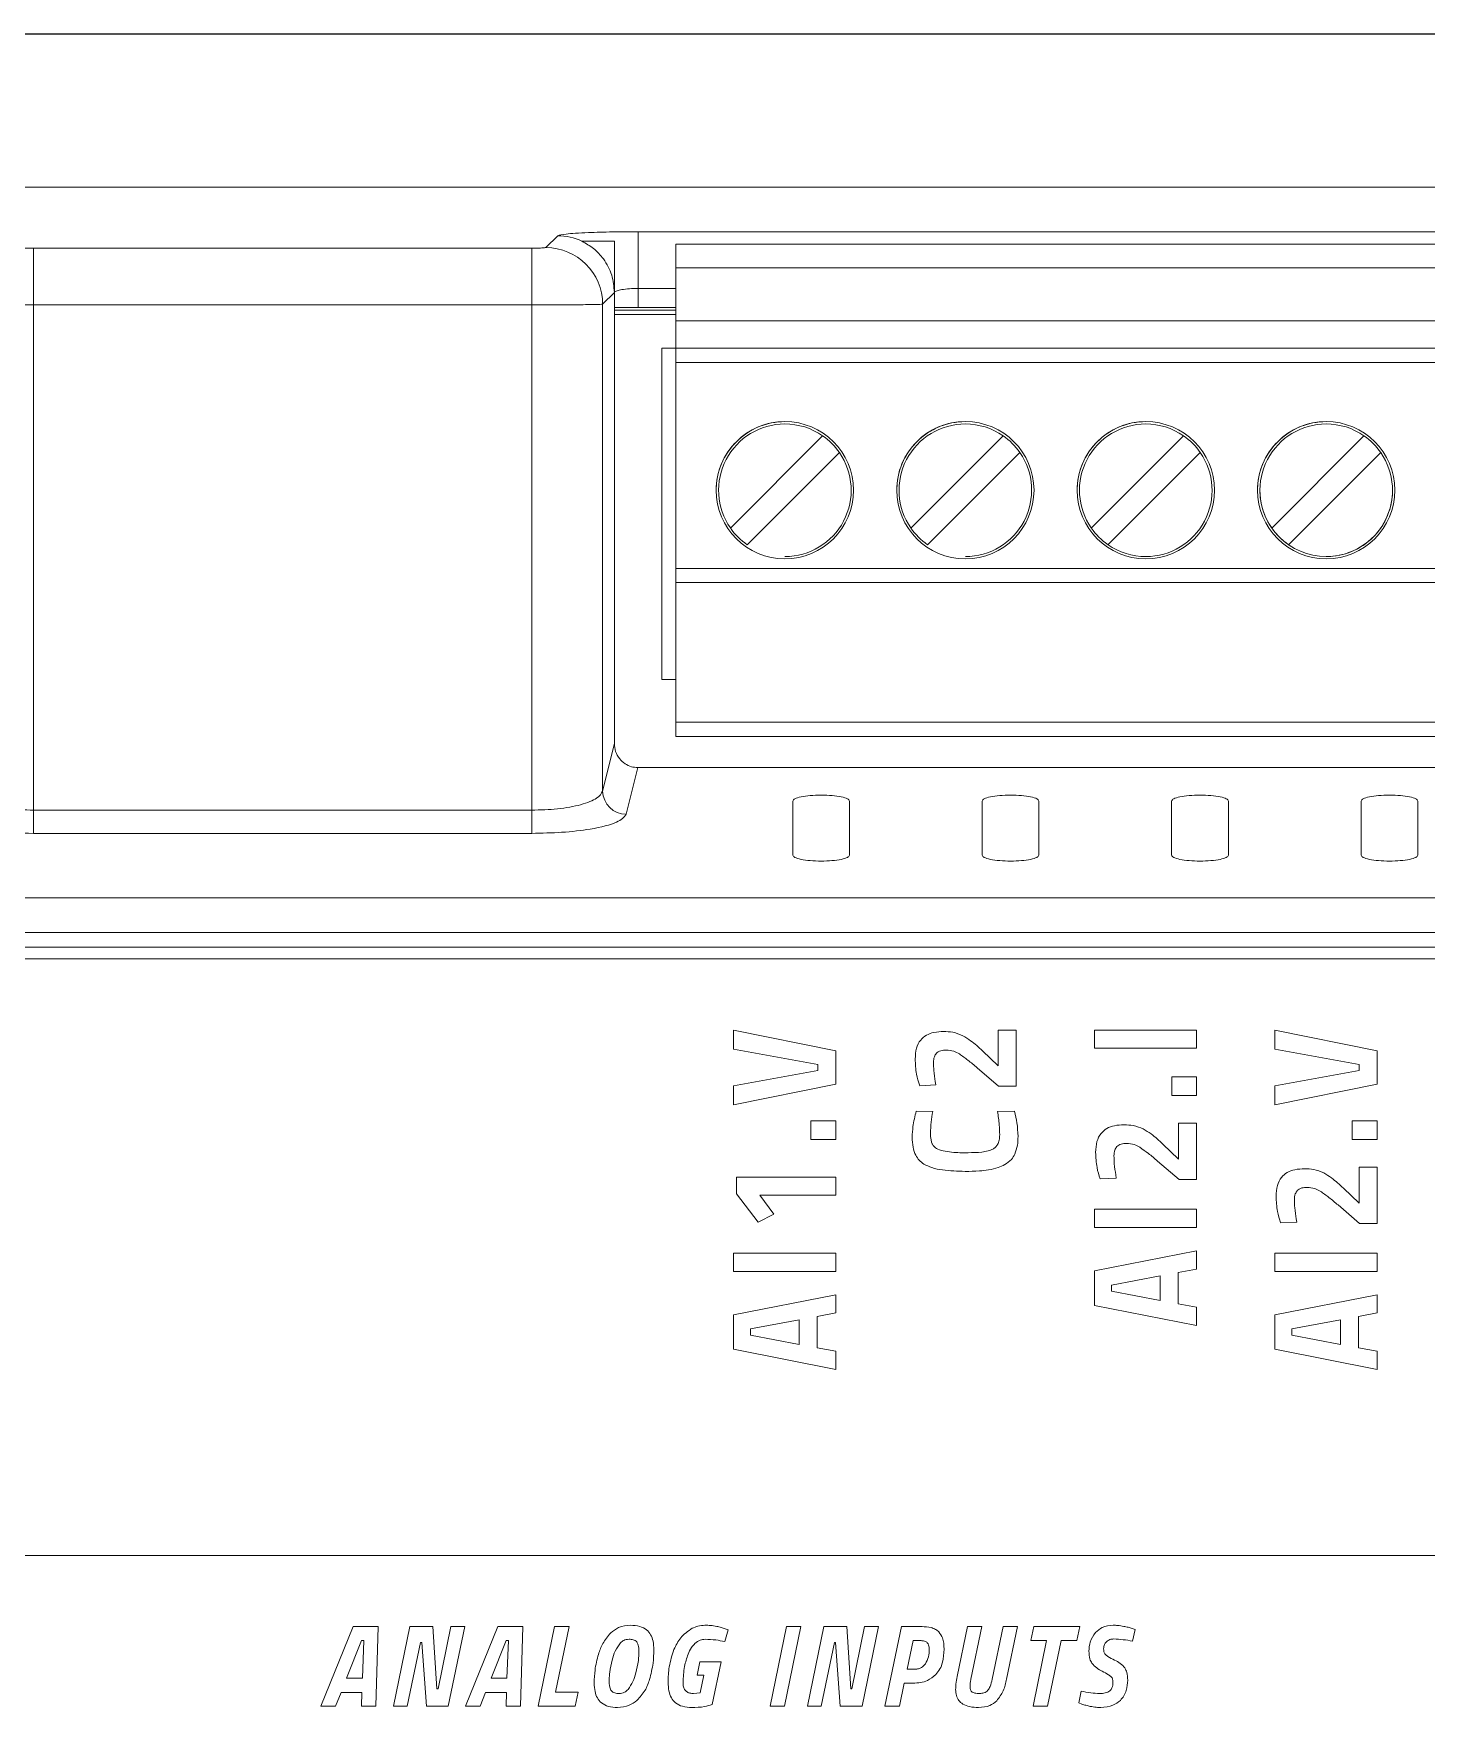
# Model space of a CAD drawing. Header units: millimetres. Extents: x 32696 to 36207, y 16706 to 17911.
# Drawn here: x 34892.5 to 34962, y 17543.6 to 17627.1 of the extents above; entities that cross this region are included whole.
import ezdxf

# ---------------------------------------------------------------- set-up
doc = ezdxf.new("R2010")
doc.units = ezdxf.units.MM
doc.header["$LTSCALE"] = 0.1
doc.layers.get('0').update_dxf_attribs({"lineweight": 20})
doc.layers.add('GND', color=7, linetype='Continuous', lineweight=25)

# ---------------------------------------------------------------- blocks, each defined once
blk = doc.blocks.new('CLP-XP352')
at = {"lineweight": 9}
for p, q in [((35228.046, 17425.014), (35017.141, 17425.014)), ((35094.734, 17424.074), (35150.463, 17424.074)), ((35094.734, 17424.074), (35094.734, 17422.876)), ((35081.969, 17423.726), (35081.969, 17422.528)), ((35081.969, 17423.726), (35092.488, 17423.726)), ((35092.488, 17422.528), (35092.488, 17423.726)), ((35092.788, 17423.741), (35093.037, 17423.99)), ((35094.234, 17423.874), (35093.548, 17423.874)), ((35094.234, 17423.874), (35094.234, 17422.79)), ((35095.534, 17423.814), (35149.664, 17423.814)), ((35095.534, 17423.814), (35095.534, 17423.314)), ((35096.324, 17423.814), (35099.344, 17423.814)), ((35100.134, 17423.814), (35103.154, 17423.814)), ((35103.944, 17423.814), (35106.964, 17423.814)), ((35107.754, 17423.814), (35110.774, 17423.814)), ((35149.664, 17423.314), (35095.534, 17423.314)), ((35095.534, 17423.314), (35095.534, 17422.194)), ((35094.234, 17422.79), (35093.986, 17422.543)), ((35094.235, 17422.792), (35094.234, 17422.79)), ((35094.235, 17422.471), (35094.235, 17422.792)), ((35094.734, 17422.876), (35094.734, 17422.471)), ((35095.534, 17422.876), (35094.734, 17422.876)), ((35081.969, 17411.856), (35081.969, 17422.528)), ((35081.969, 17422.528), (35092.488, 17422.528)), ((35092.488, 17422.528), (35092.488, 17411.856)), ((35093.986, 17422.543), (35093.986, 17412.259)), ((35094.234, 17413.262), (35094.234, 17422.471)), ((35094.235, 17422.471), (35094.234, 17422.471)), ((35095.534, 17422.414), (35094.234, 17422.414)), ((35094.234, 17422.324), (35095.534, 17422.324)), ((35094.734, 17422.471), (35094.235, 17422.471)), ((35095.534, 17422.471), (35094.734, 17422.471)), ((35149.664, 17422.194), (35095.534, 17422.194)), ((35095.534, 17422.194), (35095.534, 17421.614)), ((35095.234, 17421.614), (35095.534, 17421.614)), ((35095.234, 17414.614), (35095.234, 17421.614)), ((35149.664, 17421.614), (35095.534, 17421.614)), ((35095.534, 17421.614), (35095.534, 17421.314)), ((35149.664, 17421.314), (35095.534, 17421.314)), ((35095.534, 17421.314), (35095.534, 17416.964)), ((35097.834, 17420.064), (35097.834, 17420.064)), ((35101.644, 17420.064), (35101.644, 17420.064)), ((35105.454, 17420.064), (35105.454, 17420.064)), ((35109.264, 17420.064), (35109.264, 17420.064)), ((35098.631, 17419.764), (35096.683, 17417.816)), ((35096.683, 17417.816), (35098.631, 17419.764)), ((35098.631, 17419.764), (35098.631, 17419.764)), ((35100.493, 17417.816), (35102.441, 17419.764)), ((35102.441, 17419.764), (35100.493, 17417.816)), ((35102.441, 17419.764), (35102.441, 17419.764)), ((35104.303, 17417.816), (35106.251, 17419.764)), ((35106.251, 17419.764), (35104.303, 17417.816)), ((35106.251, 17419.764), (35106.251, 17419.764)), ((35108.113, 17417.816), (35110.061, 17419.764)), ((35110.061, 17419.764), (35108.113, 17417.816)), ((35110.061, 17419.764), (35110.061, 17419.764)), ((35098.985, 17419.411), (35097.036, 17417.463)), ((35102.795, 17419.411), (35100.846, 17417.463)), ((35106.605, 17419.411), (35104.656, 17417.463)), ((35110.415, 17419.411), (35108.466, 17417.463)), ((35096.434, 17418.614), (35096.434, 17418.614)), ((35099.234, 17418.614), (35099.234, 17418.614)), ((35100.244, 17418.614), (35100.244, 17418.614)), ((35103.044, 17418.614), (35103.044, 17418.614)), ((35104.054, 17418.614), (35104.054, 17418.614)), ((35106.854, 17418.614), (35106.854, 17418.614)), ((35107.864, 17418.614), (35107.864, 17418.614)), ((35110.664, 17418.614), (35110.664, 17418.614)), ((35096.683, 17417.816), (35096.683, 17417.816)), ((35100.493, 17417.816), (35100.493, 17417.816)), ((35104.303, 17417.816), (35104.303, 17417.816)), ((35108.113, 17417.816), (35108.113, 17417.816)), ((35097.036, 17417.463), (35097.036, 17417.463)), ((35100.846, 17417.463), (35100.846, 17417.463)), ((35104.656, 17417.463), (35104.656, 17417.463)), ((35108.466, 17417.463), (35108.466, 17417.463)), ((35095.534, 17416.964), (35149.664, 17416.964)), ((35095.534, 17416.964), (35095.534, 17416.664)), ((35097.834, 17417.214), (35097.834, 17417.214)), ((35101.644, 17417.214), (35101.644, 17417.214)), ((35105.454, 17417.214), (35105.454, 17417.214)), ((35109.264, 17417.214), (35109.264, 17417.214)), ((35149.664, 17416.664), (35095.534, 17416.664)), ((35095.534, 17416.664), (35095.534, 17413.714)), ((35095.234, 17414.614), (35095.534, 17414.614)), ((35095.234, 17414.614), (35095.534, 17414.614)), ((35095.234, 17414.614), (35095.234, 17414.614)), ((35095.534, 17413.714), (35149.664, 17413.714)), ((35095.534, 17413.714), (35095.534, 17413.414)), ((35093.986, 17412.259), (35094.234, 17413.262)), ((35149.664, 17413.414), (35095.534, 17413.414)), ((35149.664, 17413.414), (35095.534, 17413.414)), ((35094.729, 17412.757), (35094.486, 17411.77)), ((35150.468, 17412.757), (35094.729, 17412.757)), ((35097.999, 17410.906), (35097.999, 17412.05)), ((35099.199, 17412.05), (35099.199, 17410.906)), ((35101.999, 17410.906), (35101.999, 17412.05)), ((35103.199, 17412.05), (35103.199, 17410.906)), ((35105.999, 17410.906), (35105.999, 17412.05)), ((35107.199, 17412.05), (35107.199, 17410.906)), ((35109.999, 17410.906), (35109.999, 17412.05)), ((35111.199, 17412.05), (35111.199, 17410.906)), ((35081.969, 17411.856), (35081.969, 17411.367)), ((35081.969, 17411.856), (35092.488, 17411.856)), ((35092.488, 17411.856), (35092.488, 17411.367)), ((35092.488, 17411.367), (35081.969, 17411.367)), ((35018.266, 17410.005), (35226.922, 17410.005)), ((35018.266, 17409.271), (35226.922, 17409.271)), ((35018.544, 17408.964), (35226.644, 17408.964)), ((35133.714, 17408.714), (35059.554, 17408.714)), ((35098.908, 17406.776), (35096.749, 17407.214)), ((35096.749, 17407.214), (35096.749, 17406.812)), ((35102.337, 17407.214), (35102.337, 17406.454)), ((35102.718, 17407.214), (35102.337, 17407.214)), ((35102.718, 17406.027), (35102.718, 17407.214)), ((35106.528, 17407.214), (35104.369, 17407.214)), ((35104.369, 17407.214), (35104.369, 17406.831)), ((35106.528, 17406.831), (35106.528, 17407.214)), ((35110.338, 17406.776), (35108.179, 17407.214)), ((35108.179, 17407.214), (35108.179, 17406.812)), ((35096.749, 17406.812), (35098.527, 17406.485)), ((35098.908, 17406.069), (35098.908, 17406.776)), ((35102.337, 17406.454), (35102.007, 17406.773)), ((35104.369, 17406.831), (35106.528, 17406.831)), ((35108.179, 17406.812), (35109.957, 17406.485)), ((35110.338, 17406.069), (35110.338, 17406.776)), ((35098.527, 17406.36), (35096.749, 17406.033)), ((35098.527, 17406.485), (35098.527, 17406.36)), ((35101.893, 17406.418), (35102.347, 17406.027)), ((35109.957, 17406.36), (35108.179, 17406.033)), ((35109.957, 17406.485), (35109.957, 17406.36)), ((35096.749, 17405.631), (35098.908, 17406.069)), ((35096.749, 17406.033), (35096.749, 17405.631)), ((35100.68, 17406.038), (35101.02, 17406.058)), ((35101.02, 17406.058), (35101.01, 17406.124)), ((35102.347, 17406.027), (35102.718, 17406.027)), ((35106.528, 17406.227), (35106.001, 17406.227)), ((35106.001, 17406.227), (35106.001, 17405.828)), ((35106.528, 17405.828), (35106.528, 17406.227)), ((35108.179, 17405.631), (35110.338, 17406.069)), ((35108.179, 17406.033), (35108.179, 17405.631)), ((35106.001, 17405.828), (35106.528, 17405.828)), ((35098.908, 17405.298), (35098.381, 17405.298)), ((35098.381, 17405.298), (35098.381, 17404.899)), ((35098.908, 17404.899), (35098.908, 17405.298)), ((35100.956, 17405.49), (35100.607, 17405.501)), ((35102.684, 17405.498), (35102.325, 17405.49)), ((35110.338, 17405.298), (35109.811, 17405.298)), ((35109.811, 17405.298), (35109.811, 17404.899)), ((35110.338, 17404.899), (35110.338, 17405.298)), ((35106.147, 17405.243), (35106.147, 17404.483)), ((35106.528, 17405.243), (35106.147, 17405.243)), ((35106.528, 17404.057), (35106.528, 17405.243)), ((35098.381, 17404.899), (35098.908, 17404.899)), ((35106.147, 17404.483), (35105.817, 17404.802)), ((35109.811, 17404.899), (35110.338, 17404.899)), ((35105.703, 17404.447), (35106.157, 17404.057)), ((35109.957, 17404.314), (35109.957, 17403.555)), ((35110.338, 17404.314), (35109.957, 17404.314)), ((35110.338, 17403.128), (35110.338, 17404.314)), ((35098.908, 17404.107), (35096.813, 17404.107)), ((35096.813, 17404.107), (35096.813, 17403.757)), ((35098.908, 17403.724), (35098.908, 17404.107)), ((35104.49, 17404.068), (35104.83, 17404.087)), ((35104.83, 17404.087), (35104.82, 17404.154)), ((35106.157, 17404.057), (35106.528, 17404.057)), ((35109.957, 17403.555), (35109.627, 17403.874)), ((35096.813, 17403.757), (35097.273, 17403.153)), ((35097.6, 17403.328), (35097.308, 17403.724)), ((35097.308, 17403.724), (35098.908, 17403.724)), ((35109.513, 17403.519), (35109.967, 17403.128)), ((35097.273, 17403.153), (35097.6, 17403.328)), ((35106.528, 17403.427), (35104.369, 17403.427)), ((35104.369, 17403.427), (35104.369, 17403.045)), ((35106.528, 17403.045), (35106.528, 17403.427)), ((35108.64, 17403.159), (35108.63, 17403.225)), ((35104.369, 17403.045), (35106.528, 17403.045)), ((35108.3, 17403.139), (35108.64, 17403.159)), ((35109.967, 17403.128), (35110.338, 17403.128)), ((35098.908, 17402.499), (35096.749, 17402.499)), ((35096.749, 17402.499), (35096.749, 17402.116)), ((35098.908, 17402.116), (35098.908, 17402.499)), ((35106.528, 17402.549), (35104.369, 17402.125)), ((35106.528, 17402.166), (35106.528, 17402.549)), ((35110.338, 17402.499), (35108.179, 17402.499)), ((35108.179, 17402.499), (35108.179, 17402.116)), ((35110.338, 17402.116), (35110.338, 17402.499)), ((35096.749, 17402.116), (35098.908, 17402.116)), ((35104.369, 17402.125), (35104.369, 17401.399)), ((35106.138, 17402.092), (35106.528, 17402.166)), ((35108.179, 17402.116), (35110.338, 17402.116)), ((35105.757, 17402.019), (35104.731, 17401.828)), ((35104.731, 17401.828), (35104.731, 17401.695)), ((35105.757, 17401.504), (35105.757, 17402.019)), ((35106.138, 17401.432), (35106.138, 17402.092)), ((35098.908, 17401.62), (35096.749, 17401.196)), ((35098.908, 17401.238), (35098.908, 17401.62)), ((35104.369, 17401.399), (35106.528, 17400.974)), ((35104.731, 17401.695), (35105.757, 17401.504)), ((35106.528, 17401.357), (35106.138, 17401.432)), ((35110.338, 17401.62), (35108.179, 17401.196)), ((35110.338, 17401.238), (35110.338, 17401.62)), ((35096.749, 17401.196), (35096.749, 17400.47)), ((35098.137, 17401.091), (35097.111, 17400.9)), ((35098.137, 17400.575), (35098.137, 17401.091)), ((35098.518, 17401.163), (35098.908, 17401.238)), ((35098.518, 17400.503), (35098.518, 17401.163)), ((35106.528, 17400.974), (35106.528, 17401.357)), ((35108.179, 17401.196), (35108.179, 17400.47)), ((35109.567, 17401.091), (35108.541, 17400.9)), ((35109.567, 17400.575), (35109.567, 17401.091)), ((35109.948, 17401.163), (35110.338, 17401.238)), ((35109.948, 17400.503), (35109.948, 17401.163)), ((35097.111, 17400.9), (35097.111, 17400.767)), ((35097.111, 17400.767), (35098.137, 17400.575)), ((35108.541, 17400.9), (35108.541, 17400.767)), ((35108.541, 17400.767), (35109.567, 17400.575)), ((35096.749, 17400.47), (35098.908, 17400.046)), ((35098.908, 17400.428), (35098.518, 17400.503)), ((35098.908, 17400.046), (35098.908, 17400.428)), ((35108.179, 17400.47), (35110.338, 17400.046)), ((35110.338, 17400.428), (35109.948, 17400.503)), ((35110.338, 17400.046), (35110.338, 17400.428)), ((35132.714, 17396.114), (35060.554, 17396.114)), ((35088.717, 17394.613), (35088.039, 17392.934)), ((35089.244, 17394.613), (35088.717, 17394.613)), ((35089.198, 17392.934), (35089.244, 17394.613)), ((35089.918, 17394.613), (35089.57, 17392.934)), ((35090.404, 17394.613), (35089.918, 17394.613)), ((35090.483, 17393.297), (35090.404, 17394.613)), ((35090.778, 17394.613), (35090.51, 17393.297)), ((35090.725, 17392.934), (35091.073, 17394.613)), ((35091.073, 17394.613), (35090.778, 17394.613)), ((35091.771, 17394.613), (35091.093, 17392.934)), ((35092.299, 17394.613), (35091.771, 17394.613)), ((35092.252, 17392.934), (35092.299, 17394.613)), ((35092.972, 17394.613), (35092.624, 17392.934)), ((35093.278, 17394.613), (35092.972, 17394.613)), ((35092.992, 17393.23), (35093.278, 17394.613)), ((35096.563, 17394.297), (35096.634, 17394.544)), ((35096.634, 17394.544), (35096.574, 17394.569)), ((35097.869, 17394.613), (35097.521, 17392.934)), ((35097.826, 17392.934), (35098.174, 17394.613)), ((35098.174, 17394.613), (35097.869, 17394.613)), ((35098.658, 17394.613), (35098.31, 17392.934)), ((35099.143, 17394.613), (35098.658, 17394.613)), ((35099.223, 17393.297), (35099.143, 17394.613)), ((35099.518, 17394.613), (35099.249, 17393.297)), ((35099.464, 17392.934), (35099.812, 17394.613)), ((35099.812, 17394.613), (35099.518, 17394.613)), ((35100.295, 17394.613), (35099.947, 17392.934)), ((35100.73, 17394.613), (35100.295, 17394.613)), ((35101.687, 17394.613), (35101.468, 17393.559)), ((35101.993, 17394.613), (35101.687, 17394.613)), ((35101.763, 17393.505), (35101.993, 17394.613)), ((35102.441, 17394.613), (35102.21, 17393.505)), ((35102.747, 17394.613), (35102.441, 17394.613)), ((35102.516, 17393.505), (35102.747, 17394.613)), ((35103.092, 17394.613), (35103.03, 17394.317)), ((35104.063, 17394.613), (35103.092, 17394.613)), ((35104.001, 17394.317), (35104.063, 17394.613)), ((35105.229, 17394.549), (35105.167, 17394.574)), ((35105.174, 17394.307), (35105.229, 17394.549)), ((35088.896, 17394.317), (35088.577, 17393.522)), ((35088.943, 17394.317), (35088.896, 17394.317)), ((35088.912, 17393.522), (35088.943, 17394.317)), ((35089.858, 17392.934), (35090.14, 17394.275)), ((35090.14, 17394.275), (35090.166, 17394.275)), ((35090.166, 17394.275), (35090.264, 17392.934)), ((35091.951, 17394.317), (35091.631, 17393.522)), ((35091.997, 17394.317), (35091.951, 17394.317)), ((35091.966, 17393.522), (35091.997, 17394.317)), ((35098.598, 17392.934), (35098.879, 17394.275)), ((35098.879, 17394.275), (35098.906, 17394.275)), ((35098.906, 17394.275), (35099.003, 17392.934)), ((35100.539, 17394.317), (35100.415, 17393.714)), ((35100.708, 17394.317), (35100.539, 17394.317)), ((35103.03, 17394.317), (35103.361, 17394.317)), ((35103.361, 17394.317), (35103.075, 17392.934)), ((35103.381, 17392.934), (35103.667, 17394.317)), ((35103.667, 17394.317), (35104.001, 17394.317)), ((35096.04, 17393.867), (35095.98, 17393.586)), ((35096.485, 17393.867), (35096.04, 17393.867)), ((35096.297, 17392.969), (35096.485, 17393.867)), ((35100.415, 17393.714), (35100.581, 17393.714)), ((35088.577, 17393.522), (35088.912, 17393.522)), ((35090.51, 17393.297), (35090.483, 17393.297)), ((35091.631, 17393.522), (35091.966, 17393.522)), ((35095.98, 17393.586), (35096.122, 17393.586)), ((35096.122, 17393.586), (35096.044, 17393.213)), ((35099.249, 17393.297), (35099.223, 17393.297)), ((35100.253, 17392.934), (35100.353, 17393.418)), ((35100.353, 17393.418), (35100.541, 17393.418)), ((35088.039, 17392.934), (35088.345, 17392.934)), ((35088.345, 17392.934), (35088.462, 17393.225)), ((35088.462, 17393.225), (35088.901, 17393.225)), ((35088.901, 17393.225), (35088.892, 17392.934)), ((35088.892, 17392.934), (35089.198, 17392.934)), ((35089.57, 17392.934), (35089.858, 17392.934)), ((35090.264, 17392.934), (35090.725, 17392.934)), ((35091.093, 17392.934), (35091.399, 17392.934)), ((35091.399, 17392.934), (35091.516, 17393.225)), ((35091.516, 17393.225), (35091.955, 17393.225)), ((35091.955, 17393.225), (35091.946, 17392.934)), ((35091.946, 17392.934), (35092.252, 17392.934)), ((35092.624, 17392.934), (35093.409, 17392.934)), ((35093.469, 17393.23), (35092.992, 17393.23)), ((35093.409, 17392.934), (35093.469, 17393.23)), ((35096.044, 17393.213), (35095.905, 17393.201)), ((35097.521, 17392.934), (35097.826, 17392.934)), ((35098.31, 17392.934), (35098.598, 17392.934)), ((35099.003, 17392.934), (35099.464, 17392.934)), ((35099.947, 17392.934), (35100.253, 17392.934)), ((35103.075, 17392.934), (35103.381, 17392.934)), ((35104.092, 17393.25), (35104.041, 17393.006)), ((35104.041, 17393.006), (35104.103, 17392.979))]:
    blk.add_line(p, q, dxfattribs=at)
for centre, radius, start, end in [((35092.784, 17422.539), 1.202, 0.1836, 89.8164), ((35093.033, 17422.79), 1.2, 64.5836, 89.836), ((35093.036, 17422.788), 1.199, 0.157, 2.7456), ((35097.834, 17418.614), 1.45, 90, 270), ((35097.834, 17418.614), 1.45, 90, 180.0004), ((35097.834, 17418.614), 1.4, 90, 214.7134), ((35097.834, 17418.614), 1.45, 270, 90), ((35097.834, 17418.614), 1.45, 0.0004, 90), ((35097.834, 17418.614), 1.4, 55.2866, 90), ((35101.644, 17418.614), 1.45, 90, 270), ((35101.644, 17418.614), 1.45, 90, 180.0004), ((35101.644, 17418.614), 1.4, 90, 214.7134), ((35101.644, 17418.614), 1.45, 270, 90), ((35101.644, 17418.614), 1.45, 0.0004, 90), ((35101.644, 17418.614), 1.4, 55.2866, 90), ((35105.454, 17418.614), 1.45, 90, 270), ((35105.454, 17418.614), 1.45, 90, 180.0004), ((35105.454, 17418.614), 1.4, 90, 214.7134), ((35105.454, 17418.614), 1.45, 270, 90), ((35105.454, 17418.614), 1.45, 0.0004, 90), ((35105.454, 17418.614), 1.4, 55.2866, 90), ((35109.264, 17418.614), 1.45, 90, 270), ((35109.264, 17418.614), 1.45, 90, 180.0004), ((35109.264, 17418.614), 1.4, 90, 214.7134), ((35109.264, 17418.614), 1.45, 270, 90), ((35109.264, 17418.614), 1.45, 0.0004, 90), ((35109.264, 17418.614), 1.4, 55.2866, 90), ((35097.834, 17418.614), 1.4, 34.7134, 55.2866), ((35101.644, 17418.614), 1.4, 34.7134, 55.2866), ((35105.454, 17418.614), 1.4, 34.7134, 55.2866), ((35109.264, 17418.614), 1.4, 34.7134, 55.2866), ((35097.834, 17418.614), 1.4, 270, 34.7134), ((35101.644, 17418.614), 1.4, 270, 34.7134), ((35105.454, 17418.614), 1.4, 270, 34.7134), ((35109.264, 17418.614), 1.4, 270, 34.7134), ((35109.264, 17418.614), 1.4, 180.0004, 270), ((35109.264, 17418.614), 1.4, 270, 0.0004), ((35097.834, 17418.614), 1.4, 214.7134, 235.2866), ((35101.644, 17418.614), 1.4, 214.7134, 235.2866), ((35105.454, 17418.614), 1.4, 214.7134, 235.2866), ((35109.264, 17418.614), 1.4, 214.7134, 235.2866), ((35105.454, 17418.614), 1.4, 235.2866, 270), ((35094.487, 17412.271), 0.501, 181.3267, 269.8606)]:
    blk.add_arc(centre, radius, start, end, dxfattribs=at)
for points, knots in [([(35093.037, 17423.99), (35093.077, 17424.002), (35093.161, 17424.027), (35093.619, 17424.055), (35094.175, 17424.072), (35094.552, 17424.073), (35094.734, 17424.074)], [0, 0, 0, 0, 0.271964, 0.561965, 0.788132, 1, 1, 1, 1]), ([(35081.969, 17423.726), (35081.926, 17423.727), (35081.841, 17423.727), (35081.744, 17423.731), (35081.684, 17423.736), (35081.674, 17423.74), (35081.669, 17423.741)], [0, 0, 0, 0, 0.279478, 0.559071, 0.779499, 1, 1, 1, 1]), ([(35092.788, 17423.741), (35092.781, 17423.739), (35092.766, 17423.735), (35092.685, 17423.73), (35092.589, 17423.727), (35092.522, 17423.727), (35092.488, 17423.726)], [0, 0, 0, 0, 0.2798169, 0.5595007, 0.779779, 1, 1, 1, 1]), ([(35094.234, 17422.79), (35094.223, 17422.915), (35094.2, 17423.168), (35094.029, 17423.487), (35093.805, 17423.729), (35093.632, 17423.826), (35093.548, 17423.874)], [0, 0, 0, 0, 0.275205, 0.561344, 0.785005, 1, 1, 1, 1]), ([(35094.234, 17422.846), (35094.234, 17422.836), (35094.234, 17422.819), (35094.234, 17422.798), (35094.234, 17422.79)], [0, 0, 0, 0, 0.598684, 1, 1, 1, 1]), ([(35094.235, 17422.792), (35094.24, 17422.798), (35094.248, 17422.811), (35094.297, 17422.832), (35094.39, 17422.854), (35094.546, 17422.872), (35094.673, 17422.875), (35094.734, 17422.876)], [0, 0, 0, 0, 0.152473, 0.287289, 0.503224, 0.758364, 1, 1, 1, 1]), ([(35081.969, 17422.528), (35081.815, 17422.528), (35081.483, 17422.529), (35081.096, 17422.531), (35080.82, 17422.534), (35080.643, 17422.536), (35080.512, 17422.539), (35080.485, 17422.542), (35080.471, 17422.543)], [0, 0, 0, 0, 0.202963, 0.436835, 0.565937, 0.702835, 0.847525, 1, 1, 1, 1]), ([(35093.986, 17422.543), (35093.973, 17422.542), (35093.946, 17422.539), (35093.815, 17422.536), (35093.637, 17422.534), (35093.362, 17422.531), (35092.974, 17422.529), (35092.643, 17422.528), (35092.488, 17422.528)], [0, 0, 0, 0, 0.152475, 0.297165, 0.434063, 0.563165, 0.797037, 1, 1, 1, 1]), ([(35094.729, 17412.757), (35094.683, 17412.76), (35094.588, 17412.768), (35094.453, 17412.833), (35094.334, 17412.942), (35094.25, 17413.091), (35094.239, 17413.207), (35094.234, 17413.262)], [0, 0, 0, 0, 0.175536, 0.364414, 0.560086, 0.787708, 1, 1, 1, 1]), ([(35080.471, 17412.259), (35080.5, 17412.208), (35080.56, 17412.102), (35080.907, 17411.967), (35081.401, 17411.875), (35081.784, 17411.862), (35081.969, 17411.856)], [0, 0, 0, 0, 0.245073, 0.506175, 0.760513, 1, 1, 1, 1]), ([(35092.488, 17411.856), (35092.674, 17411.862), (35093.056, 17411.875), (35093.55, 17411.967), (35093.898, 17412.102), (35093.958, 17412.208), (35093.986, 17412.259)], [0, 0, 0, 0, 0.23947, 0.4938248, 0.7549267, 1, 1, 1, 1]), ([(35097.999, 17412.05), (35098.008, 17412.066), (35098.026, 17412.099), (35098.165, 17412.14), (35098.363, 17412.168), (35098.599, 17412.178), (35098.835, 17412.168), (35099.033, 17412.14), (35099.172, 17412.099), (35099.19, 17412.066), (35099.199, 17412.05)], [0, 0, 0, 0, 0.125, 0.25, 0.375, 0.5, 0.625, 0.75, 0.875, 1, 1, 1, 1]), ([(35101.999, 17412.05), (35102.008, 17412.066), (35102.026, 17412.099), (35102.165, 17412.14), (35102.363, 17412.168), (35102.599, 17412.178), (35102.835, 17412.168), (35103.033, 17412.14), (35103.172, 17412.099), (35103.19, 17412.066), (35103.199, 17412.05)], [0, 0, 0, 0, 0.125, 0.25, 0.375, 0.5, 0.625, 0.75, 0.875, 1, 1, 1, 1]), ([(35105.999, 17412.05), (35106.008, 17412.066), (35106.026, 17412.099), (35106.165, 17412.14), (35106.363, 17412.168), (35106.599, 17412.178), (35106.835, 17412.168), (35107.033, 17412.14), (35107.172, 17412.099), (35107.19, 17412.066), (35107.199, 17412.05)], [0, 0, 0, 0, 0.125, 0.25, 0.375, 0.5, 0.625, 0.75, 0.875, 1, 1, 1, 1]), ([(35109.999, 17412.05), (35110.008, 17412.066), (35110.026, 17412.099), (35110.165, 17412.14), (35110.363, 17412.168), (35110.599, 17412.178), (35110.835, 17412.168), (35111.033, 17412.14), (35111.172, 17412.099), (35111.19, 17412.066), (35111.199, 17412.05)], [0, 0, 0, 0, 0.125, 0.25, 0.375, 0.5, 0.625, 0.75, 0.875, 1, 1, 1, 1]), ([(35081.969, 17411.367), (35081.693, 17411.375), (35081.121, 17411.389), (35080.465, 17411.497), (35080.067, 17411.632), (35080.003, 17411.725), (35079.972, 17411.77)], [0, 0, 0, 0, 0.269158, 0.558287, 0.785782, 1, 1, 1, 1]), ([(35094.486, 17411.77), (35094.438, 17411.712), (35094.341, 17411.593), (35093.803, 17411.459), (35093.148, 17411.381), (35092.703, 17411.372), (35092.488, 17411.367)], [0, 0, 0, 0, 0.274504, 0.565211, 0.790152, 1, 1, 1, 1]), ([(35099.199, 17410.906), (35099.19, 17410.89), (35099.171, 17410.857), (35099.033, 17410.816), (35098.834, 17410.788), (35098.6, 17410.778), (35098.364, 17410.788), (35098.165, 17410.816), (35098.026, 17410.857), (35098.008, 17410.89), (35097.999, 17410.906)], [0, 0, 0, 0, 0.125383, 0.250022, 0.374875, 0.499714, 0.624357, 0.749712, 0.87484, 1, 1, 1, 1]), ([(35103.199, 17410.906), (35103.19, 17410.89), (35103.171, 17410.857), (35103.033, 17410.816), (35102.834, 17410.788), (35102.6, 17410.778), (35102.364, 17410.788), (35102.165, 17410.816), (35102.026, 17410.857), (35102.008, 17410.89), (35101.999, 17410.906)], [0, 0, 0, 0, 0.1253829, 0.2500224, 0.3748746, 0.4997144, 0.6243573, 0.7497117, 0.8748399, 1, 1, 1, 1]), ([(35107.199, 17410.906), (35107.19, 17410.89), (35107.171, 17410.857), (35107.033, 17410.816), (35106.834, 17410.788), (35106.6, 17410.778), (35106.364, 17410.788), (35106.165, 17410.816), (35106.026, 17410.857), (35106.008, 17410.89), (35105.999, 17410.906)], [0, 0, 0, 0, 0.125383, 0.250022, 0.374875, 0.499714, 0.624357, 0.749712, 0.87484, 1, 1, 1, 1]), ([(35111.199, 17410.906), (35111.19, 17410.89), (35111.171, 17410.857), (35111.033, 17410.816), (35110.834, 17410.788), (35110.6, 17410.778), (35110.364, 17410.788), (35110.165, 17410.816), (35110.026, 17410.857), (35110.008, 17410.89), (35109.999, 17410.906)], [0, 0, 0, 0, 0.125383, 0.250022, 0.374875, 0.499714, 0.624357, 0.749712, 0.87484, 1, 1, 1, 1]), ([(35101.185, 17407.183), (35101.117, 17407.18), (35100.991, 17407.174), (35100.82, 17407.113), (35100.684, 17406.999), (35100.596, 17406.82), (35100.589, 17406.678), (35100.585, 17406.601)], [0, 0, 0, 0, 0.213651, 0.394076, 0.558087, 0.759499, 1, 1, 1, 1]), ([(35101.591, 17407.094), (35101.522, 17407.123), (35101.391, 17407.176), (35101.25, 17407.181), (35101.185, 17407.183)], [0, 0, 0, 0, 0.5339043, 1, 1, 1, 1]), ([(35102.007, 17406.773), (35101.926, 17406.849), (35101.798, 17406.969), (35101.647, 17407.061), (35101.591, 17407.094)], [0, 0, 0, 0, 0.627835, 1, 1, 1, 1]), ([(35100.972, 17406.529), (35100.974, 17406.571), (35100.977, 17406.641), (35101.017, 17406.699), (35101.032, 17406.722)], [0, 0, 0, 0, 0.60055, 1, 1, 1, 1]), ([(35101.032, 17406.722), (35101.045, 17406.733), (35101.073, 17406.759), (35101.145, 17406.785), (35101.202, 17406.788), (35101.24, 17406.79)], [0, 0, 0, 0, 0.23229, 0.493341, 1, 1, 1, 1]), ([(35101.24, 17406.79), (35101.295, 17406.785), (35101.393, 17406.777), (35101.48, 17406.729), (35101.518, 17406.708)], [0, 0, 0, 0, 0.553548, 1, 1, 1, 1]), ([(35101.518, 17406.708), (35101.579, 17406.665), (35101.709, 17406.574), (35101.829, 17406.472), (35101.893, 17406.418)], [0, 0, 0, 0, 0.472756, 1, 1, 1, 1]), ([(35100.585, 17406.601), (35100.59, 17406.494), (35100.598, 17406.302), (35100.655, 17406.119), (35100.68, 17406.038)], [0, 0, 0, 0, 0.561022, 1, 1, 1, 1]), ([(35101.01, 17406.124), (35100.998, 17406.202), (35100.977, 17406.337), (35100.973, 17406.472), (35100.972, 17406.529)], [0, 0, 0, 0, 0.582116, 1, 1, 1, 1]), ([(35100.607, 17405.501), (35100.58, 17405.392), (35100.534, 17405.211), (35100.525, 17405.024), (35100.521, 17404.949)], [0, 0, 0, 0, 0.597969, 1, 1, 1, 1]), ([(35100.909, 17405.034), (35100.912, 17405.111), (35100.919, 17405.264), (35100.944, 17405.415), (35100.956, 17405.49)], [0, 0, 0, 0, 0.507686, 1, 1, 1, 1]), ([(35102.325, 17405.49), (35102.339, 17405.397), (35102.364, 17405.235), (35102.367, 17405.072), (35102.369, 17405.003)], [0, 0, 0, 0, 0.576529, 1, 1, 1, 1]), ([(35102.757, 17404.968), (35102.752, 17405.063), (35102.743, 17405.242), (35102.703, 17405.416), (35102.684, 17405.498)], [0, 0, 0, 0, 0.528732, 1, 1, 1, 1]), ([(35100.521, 17404.949), (35100.524, 17404.878), (35100.53, 17404.747), (35100.584, 17404.581), (35100.665, 17404.458), (35100.733, 17404.407), (35100.767, 17404.382)], [0, 0, 0, 0, 0.32843, 0.607321, 0.805592, 1, 1, 1, 1]), ([(35100.964, 17404.774), (35100.954, 17404.791), (35100.933, 17404.829), (35100.912, 17404.917), (35100.91, 17404.987), (35100.909, 17405.034)], [0, 0, 0, 0, 0.216625, 0.478278, 1, 1, 1, 1]), ([(35102.369, 17405.003), (35102.367, 17404.964), (35102.364, 17404.892), (35102.332, 17404.801), (35102.284, 17404.736), (35102.245, 17404.711), (35102.225, 17404.698)], [0, 0, 0, 0, 0.328851, 0.605769, 0.803271, 1, 1, 1, 1]), ([(35102.69, 17404.592), (35102.711, 17404.654), (35102.753, 17404.776), (35102.755, 17404.905), (35102.757, 17404.968)], [0, 0, 0, 0, 0.507664, 1, 1, 1, 1]), ([(35104.995, 17405.212), (35104.927, 17405.209), (35104.801, 17405.204), (35104.63, 17405.143), (35104.494, 17405.029), (35104.406, 17404.849), (35104.399, 17404.707), (35104.395, 17404.63)], [0, 0, 0, 0, 0.213651, 0.394076, 0.558087, 0.759499, 1, 1, 1, 1]), ([(35105.401, 17405.124), (35105.332, 17405.152), (35105.201, 17405.206), (35105.06, 17405.21), (35104.995, 17405.212)], [0, 0, 0, 0, 0.533904, 1, 1, 1, 1]), ([(35105.817, 17404.802), (35105.736, 17404.878), (35105.608, 17404.999), (35105.457, 17405.09), (35105.401, 17405.124)], [0, 0, 0, 0, 0.627835, 1, 1, 1, 1]), ([(35101.175, 17404.659), (35101.125, 17404.673), (35101.044, 17404.694), (35100.986, 17404.753), (35100.964, 17404.774)], [0, 0, 0, 0, 0.626427, 1, 1, 1, 1]), ([(35101.706, 17404.622), (35101.588, 17404.622), (35101.41, 17404.621), (35101.235, 17404.65), (35101.175, 17404.659)], [0, 0, 0, 0, 0.659688, 1, 1, 1, 1]), ([(35102.225, 17404.698), (35102.192, 17404.685), (35102.117, 17404.654), (35101.941, 17404.627), (35101.801, 17404.624), (35101.706, 17404.622)], [0, 0, 0, 0, 0.199836, 0.459725, 1, 1, 1, 1]), ([(35102.477, 17404.37), (35102.527, 17404.403), (35102.616, 17404.46), (35102.667, 17404.552), (35102.69, 17404.592)], [0, 0, 0, 0, 0.566916, 1, 1, 1, 1]), ([(35104.395, 17404.63), (35104.4, 17404.523), (35104.408, 17404.331), (35104.465, 17404.148), (35104.49, 17404.068)], [0, 0, 0, 0, 0.561022, 1, 1, 1, 1]), ([(35104.782, 17404.558), (35104.784, 17404.601), (35104.787, 17404.671), (35104.827, 17404.728), (35104.842, 17404.751)], [0, 0, 0, 0, 0.60055, 1, 1, 1, 1]), ([(35104.842, 17404.751), (35104.855, 17404.763), (35104.883, 17404.788), (35104.955, 17404.814), (35105.012, 17404.817), (35105.05, 17404.819)], [0, 0, 0, 0, 0.23229, 0.493341, 1, 1, 1, 1]), ([(35105.05, 17404.819), (35105.105, 17404.814), (35105.203, 17404.806), (35105.29, 17404.758), (35105.328, 17404.737)], [0, 0, 0, 0, 0.5535477, 1, 1, 1, 1]), ([(35105.328, 17404.737), (35105.389, 17404.694), (35105.519, 17404.604), (35105.639, 17404.501), (35105.703, 17404.447)], [0, 0, 0, 0, 0.472756, 1, 1, 1, 1]), ([(35100.767, 17404.382), (35100.822, 17404.355), (35100.947, 17404.294), (35101.243, 17404.239), (35101.48, 17404.233), (35101.639, 17404.228)], [0, 0, 0, 0, 0.205023, 0.465199, 1, 1, 1, 1]), ([(35101.639, 17404.228), (35101.74, 17404.229), (35101.906, 17404.231), (35102.07, 17404.251), (35102.134, 17404.259)], [0, 0, 0, 0, 0.609166, 1, 1, 1, 1]), ([(35102.134, 17404.259), (35102.204, 17404.272), (35102.323, 17404.295), (35102.432, 17404.348), (35102.477, 17404.37)], [0, 0, 0, 0, 0.5820439, 1, 1, 1, 1]), ([(35104.82, 17404.154), (35104.808, 17404.232), (35104.787, 17404.366), (35104.783, 17404.502), (35104.782, 17404.558)], [0, 0, 0, 0, 0.582116, 1, 1, 1, 1]), ([(35108.805, 17404.284), (35108.737, 17404.281), (35108.611, 17404.275), (35108.44, 17404.214), (35108.304, 17404.1), (35108.216, 17403.92), (35108.209, 17403.779), (35108.205, 17403.702)], [0, 0, 0, 0, 0.213651, 0.394076, 0.558087, 0.759499, 1, 1, 1, 1]), ([(35109.211, 17404.195), (35109.142, 17404.224), (35109.011, 17404.277), (35108.87, 17404.282), (35108.805, 17404.284)], [0, 0, 0, 0, 0.533904, 1, 1, 1, 1]), ([(35108.652, 17403.822), (35108.665, 17403.834), (35108.693, 17403.859), (35108.765, 17403.886), (35108.822, 17403.889), (35108.86, 17403.89)], [0, 0, 0, 0, 0.2322896, 0.4933405, 1, 1, 1, 1]), ([(35108.86, 17403.89), (35108.915, 17403.886), (35109.013, 17403.878), (35109.1, 17403.83), (35109.138, 17403.809)], [0, 0, 0, 0, 0.553548, 1, 1, 1, 1]), ([(35109.627, 17403.874), (35109.546, 17403.949), (35109.418, 17404.07), (35109.267, 17404.161), (35109.211, 17404.195)], [0, 0, 0, 0, 0.627835, 1, 1, 1, 1]), ([(35108.205, 17403.702), (35108.21, 17403.594), (35108.218, 17403.403), (35108.275, 17403.22), (35108.3, 17403.139)], [0, 0, 0, 0, 0.561022, 1, 1, 1, 1]), ([(35108.592, 17403.63), (35108.594, 17403.672), (35108.597, 17403.742), (35108.637, 17403.8), (35108.652, 17403.822)], [0, 0, 0, 0, 0.60055, 1, 1, 1, 1]), ([(35108.63, 17403.225), (35108.618, 17403.303), (35108.597, 17403.437), (35108.593, 17403.573), (35108.592, 17403.63)], [0, 0, 0, 0, 0.582116, 1, 1, 1, 1]), ([(35109.138, 17403.809), (35109.199, 17403.766), (35109.329, 17403.675), (35109.449, 17403.573), (35109.513, 17403.519)], [0, 0, 0, 0, 0.472756, 1, 1, 1, 1]), ([(35094.156, 17394.479), (35094.096, 17394.408), (35093.981, 17394.273), (35093.924, 17394.107), (35093.897, 17394.028)], [0, 0, 0, 0, 0.528747, 1, 1, 1, 1]), ([(35094.577, 17394.643), (35094.488, 17394.635), (35094.331, 17394.62), (35094.209, 17394.522), (35094.156, 17394.479)], [0, 0, 0, 0, 0.565453, 1, 1, 1, 1]), ([(35094.544, 17394.347), (35094.504, 17394.343), (35094.435, 17394.338), (35094.384, 17394.292), (35094.362, 17394.272)], [0, 0, 0, 0, 0.577654, 1, 1, 1, 1]), ([(35094.706, 17394.289), (35094.696, 17394.299), (35094.675, 17394.32), (35094.619, 17394.343), (35094.574, 17394.345), (35094.544, 17394.347)], [0, 0, 0, 0, 0.237408, 0.498343, 1, 1, 1, 1]), ([(35095.067, 17394.129), (35095.064, 17394.188), (35095.06, 17394.295), (35095.008, 17394.441), (35094.913, 17394.558), (35094.761, 17394.633), (35094.642, 17394.639), (35094.577, 17394.643)], [0, 0, 0, 0, 0.215377, 0.396918, 0.561128, 0.761501, 1, 1, 1, 1]), ([(35095.878, 17394.579), (35095.789, 17394.518), (35095.62, 17394.402), (35095.533, 17394.217), (35095.492, 17394.129)], [0, 0, 0, 0, 0.52644, 1, 1, 1, 1]), ([(35096.146, 17394.643), (35096.095, 17394.639), (35096.002, 17394.633), (35095.917, 17394.595), (35095.878, 17394.579)], [0, 0, 0, 0, 0.5481164, 1, 1, 1, 1]), ([(35095.935, 17394.259), (35095.971, 17394.287), (35096.034, 17394.337), (35096.114, 17394.344), (35096.149, 17394.347)], [0, 0, 0, 0, 0.567655, 1, 1, 1, 1]), ([(35096.397, 17394.618), (35096.352, 17394.626), (35096.269, 17394.641), (35096.185, 17394.642), (35096.146, 17394.643)], [0, 0, 0, 0, 0.542802, 1, 1, 1, 1]), ([(35096.149, 17394.347), (35096.224, 17394.344), (35096.364, 17394.338), (35096.5, 17394.31), (35096.563, 17394.297)], [0, 0, 0, 0, 0.542088, 1, 1, 1, 1]), ([(35096.574, 17394.569), (35096.546, 17394.579), (35096.487, 17394.598), (35096.427, 17394.612), (35096.397, 17394.618)], [0, 0, 0, 0, 0.491386, 1, 1, 1, 1]), ([(35101.086, 17394.501), (35101.062, 17394.52), (35101.013, 17394.562), (35100.891, 17394.605), (35100.794, 17394.61), (35100.73, 17394.613)], [0, 0, 0, 0, 0.236016, 0.498861, 1, 1, 1, 1]), ([(35101.195, 17394.139), (35101.193, 17394.221), (35101.189, 17394.354), (35101.114, 17394.46), (35101.086, 17394.501)], [0, 0, 0, 0, 0.620061, 1, 1, 1, 1]), ([(35104.393, 17394.487), (35104.349, 17394.423), (35104.266, 17394.304), (35104.258, 17394.159), (35104.254, 17394.092)], [0, 0, 0, 0, 0.539277, 1, 1, 1, 1]), ([(35104.766, 17394.643), (35104.685, 17394.636), (35104.543, 17394.623), (35104.438, 17394.528), (35104.393, 17394.487)], [0, 0, 0, 0, 0.572263, 1, 1, 1, 1]), ([(35104.621, 17394.291), (35104.645, 17394.31), (35104.69, 17394.347), (35104.748, 17394.35), (35104.775, 17394.352)], [0, 0, 0, 0, 0.534595, 1, 1, 1, 1]), ([(35104.989, 17394.619), (35104.946, 17394.627), (35104.873, 17394.64), (35104.798, 17394.642), (35104.766, 17394.643)], [0, 0, 0, 0, 0.573509, 1, 1, 1, 1]), ([(35104.775, 17394.352), (35104.842, 17394.348), (35104.976, 17394.342), (35105.108, 17394.319), (35105.174, 17394.307)], [0, 0, 0, 0, 0.5028, 1, 1, 1, 1]), ([(35105.167, 17394.574), (35105.138, 17394.583), (35105.08, 17394.601), (35105.019, 17394.613), (35104.989, 17394.619)], [0, 0, 0, 0, 0.489211, 1, 1, 1, 1]), ([(35093.897, 17394.028), (35093.868, 17393.918), (35093.816, 17393.718), (35093.811, 17393.511), (35093.808, 17393.418)], [0, 0, 0, 0, 0.550154, 1, 1, 1, 1]), ([(35094.362, 17394.272), (35094.322, 17394.216), (35094.242, 17394.104), (35094.205, 17393.972), (35094.187, 17393.906)], [0, 0, 0, 0, 0.504006, 1, 1, 1, 1]), ([(35094.689, 17393.635), (35094.709, 17393.722), (35094.745, 17393.873), (35094.75, 17394.028), (35094.752, 17394.095)], [0, 0, 0, 0, 0.569488, 1, 1, 1, 1]), ([(35094.752, 17394.095), (35094.752, 17394.139), (35094.751, 17394.207), (35094.718, 17394.267), (35094.706, 17394.289)], [0, 0, 0, 0, 0.636266, 1, 1, 1, 1]), ([(35094.976, 17393.498), (35095.005, 17393.612), (35095.059, 17393.819), (35095.064, 17394.033), (35095.067, 17394.129)], [0, 0, 0, 0, 0.547165, 1, 1, 1, 1]), ([(35095.492, 17394.129), (35095.453, 17394.009), (35095.378, 17393.783), (35095.371, 17393.544), (35095.368, 17393.433)], [0, 0, 0, 0, 0.531678, 1, 1, 1, 1]), ([(35095.683, 17393.43), (35095.688, 17393.546), (35095.698, 17393.751), (35095.762, 17393.946), (35095.789, 17394.03)], [0, 0, 0, 0, 0.5648, 1, 1, 1, 1]), ([(35095.789, 17394.03), (35095.81, 17394.08), (35095.845, 17394.164), (35095.908, 17394.231), (35095.935, 17394.259)], [0, 0, 0, 0, 0.578567, 1, 1, 1, 1]), ([(35100.841, 17394.272), (35100.832, 17394.28), (35100.814, 17394.296), (35100.768, 17394.314), (35100.732, 17394.316), (35100.708, 17394.317)], [0, 0, 0, 0, 0.236633, 0.498669, 1, 1, 1, 1]), ([(35100.801, 17393.824), (35100.826, 17393.874), (35100.877, 17393.971), (35100.879, 17394.08), (35100.881, 17394.134)], [0, 0, 0, 0, 0.508024, 1, 1, 1, 1]), ([(35100.881, 17394.134), (35100.88, 17394.165), (35100.878, 17394.215), (35100.851, 17394.257), (35100.841, 17394.272)], [0, 0, 0, 0, 0.618486, 1, 1, 1, 1]), ([(35101.021, 17393.602), (35101.051, 17393.64), (35101.114, 17393.717), (35101.182, 17393.9), (35101.19, 17394.045), (35101.195, 17394.139)], [0, 0, 0, 0, 0.248328, 0.514494, 1, 1, 1, 1]), ([(35104.254, 17394.092), (35104.256, 17394.037), (35104.259, 17393.947), (35104.301, 17393.869), (35104.318, 17393.838)], [0, 0, 0, 0, 0.607795, 1, 1, 1, 1]), ([(35104.564, 17394.147), (35104.567, 17394.177), (35104.572, 17394.231), (35104.606, 17394.273), (35104.621, 17394.291)], [0, 0, 0, 0, 0.559755, 1, 1, 1, 1]), ([(35104.6, 17394.024), (35104.593, 17394.032), (35104.58, 17394.05), (35104.567, 17394.091), (35104.565, 17394.125), (35104.564, 17394.147)], [0, 0, 0, 0, 0.233389, 0.496656, 1, 1, 1, 1]), ([(35104.795, 17393.907), (35104.747, 17393.931), (35104.688, 17393.961), (35104.624, 17394.002), (35104.607, 17394.018), (35104.6, 17394.024)], [0, 0, 0, 0, 0.696708, 0.874554, 1, 1, 1, 1]), ([(35094.187, 17393.906), (35094.166, 17393.822), (35094.133, 17393.685), (35094.125, 17393.544), (35094.123, 17393.488)], [0, 0, 0, 0, 0.6079322, 1, 1, 1, 1]), ([(35094.522, 17393.285), (35094.56, 17393.339), (35094.635, 17393.447), (35094.671, 17393.573), (35094.689, 17393.635)], [0, 0, 0, 0, 0.503318, 1, 1, 1, 1]), ([(35100.581, 17393.714), (35100.606, 17393.716), (35100.654, 17393.719), (35100.735, 17393.751), (35100.776, 17393.796), (35100.801, 17393.824)], [0, 0, 0, 0, 0.29097, 0.562709, 1, 1, 1, 1]), ([(35104.318, 17393.838), (35104.349, 17393.803), (35104.411, 17393.735), (35104.493, 17393.691), (35104.533, 17393.67)], [0, 0, 0, 0, 0.506486, 1, 1, 1, 1]), ([(35104.533, 17393.67), (35104.579, 17393.647), (35104.646, 17393.614), (35104.704, 17393.569), (35104.723, 17393.555)], [0, 0, 0, 0, 0.687676, 1, 1, 1, 1]), ([(35105.013, 17393.74), (35104.982, 17393.774), (35104.92, 17393.843), (35104.837, 17393.886), (35104.795, 17393.907)], [0, 0, 0, 0, 0.492902, 1, 1, 1, 1]), ([(35105.072, 17393.485), (35105.07, 17393.54), (35105.068, 17393.63), (35105.028, 17393.71), (35105.013, 17393.74)], [0, 0, 0, 0, 0.618516, 1, 1, 1, 1]), ([(35093.808, 17393.418), (35093.811, 17393.36), (35093.815, 17393.252), (35093.867, 17393.106), (35093.962, 17392.99), (35094.114, 17392.915), (35094.233, 17392.908), (35094.298, 17392.905)], [0, 0, 0, 0, 0.215344, 0.396871, 0.561084, 0.761475, 1, 1, 1, 1]), ([(35094.123, 17393.488), (35094.124, 17393.436), (35094.126, 17393.368), (35094.149, 17393.291), (35094.164, 17393.269), (35094.17, 17393.259)], [0, 0, 0, 0, 0.661361, 0.847683, 1, 1, 1, 1]), ([(35094.332, 17393.201), (35094.373, 17393.205), (35094.445, 17393.213), (35094.498, 17393.263), (35094.522, 17393.285)], [0, 0, 0, 0, 0.558826, 1, 1, 1, 1]), ([(35094.711, 17393.055), (35094.773, 17393.123), (35094.892, 17393.253), (35094.949, 17393.419), (35094.976, 17393.498)], [0, 0, 0, 0, 0.521748, 1, 1, 1, 1]), ([(35095.368, 17393.433), (35095.371, 17393.373), (35095.376, 17393.262), (35095.428, 17393.112), (35095.525, 17392.992), (35095.679, 17392.915), (35095.801, 17392.908), (35095.867, 17392.905)], [0, 0, 0, 0, 0.216454, 0.398686, 0.563024, 0.762758, 1, 1, 1, 1]), ([(35095.905, 17393.201), (35095.879, 17393.202), (35095.833, 17393.204), (35095.769, 17393.229), (35095.719, 17393.274), (35095.687, 17393.345), (35095.685, 17393.4), (35095.683, 17393.43)], [0, 0, 0, 0, 0.206879, 0.382986, 0.546278, 0.751742, 1, 1, 1, 1]), ([(35100.541, 17393.418), (35100.647, 17393.426), (35100.827, 17393.439), (35100.964, 17393.554), (35101.021, 17393.602)], [0, 0, 0, 0, 0.583616, 1, 1, 1, 1]), ([(35101.468, 17393.559), (35101.459, 17393.506), (35101.443, 17393.416), (35101.44, 17393.324), (35101.439, 17393.285)], [0, 0, 0, 0, 0.5777, 1, 1, 1, 1]), ([(35101.439, 17393.285), (35101.442, 17393.241), (35101.447, 17393.16), (35101.5, 17393.049), (35101.598, 17392.964), (35101.744, 17392.912), (35101.859, 17392.907), (35101.922, 17392.905)], [0, 0, 0, 0, 0.185462, 0.348349, 0.510112, 0.728386, 1, 1, 1, 1]), ([(35101.743, 17393.335), (35101.744, 17393.366), (35101.746, 17393.423), (35101.757, 17393.478), (35101.763, 17393.505)], [0, 0, 0, 0, 0.530038, 1, 1, 1, 1]), ([(35101.788, 17393.23), (35101.78, 17393.237), (35101.764, 17393.25), (35101.746, 17393.286), (35101.744, 17393.316), (35101.743, 17393.335)], [0, 0, 0, 0, 0.250243, 0.511274, 1, 1, 1, 1]), ([(35102.12, 17393.269), (35102.108, 17393.257), (35102.084, 17393.233), (35102.025, 17393.206), (35101.978, 17393.203), (35101.948, 17393.201)], [0, 0, 0, 0, 0.258421, 0.524481, 1, 1, 1, 1]), ([(35102.21, 17393.505), (35102.199, 17393.451), (35102.182, 17393.366), (35102.136, 17393.295), (35102.12, 17393.269)], [0, 0, 0, 0, 0.640304, 1, 1, 1, 1]), ([(35102.307, 17393.047), (35102.358, 17393.115), (35102.46, 17393.253), (35102.498, 17393.421), (35102.516, 17393.505)], [0, 0, 0, 0, 0.498983, 1, 1, 1, 1]), ([(35104.761, 17393.445), (35104.761, 17393.422), (35104.759, 17393.38), (35104.744, 17393.325), (35104.723, 17393.284), (35104.704, 17393.265), (35104.695, 17393.256)], [0, 0, 0, 0, 0.333245, 0.616655, 0.814081, 1, 1, 1, 1]), ([(35104.723, 17393.555), (35104.729, 17393.547), (35104.743, 17393.532), (35104.758, 17393.494), (35104.76, 17393.464), (35104.761, 17393.445)], [0, 0, 0, 0, 0.255017, 0.521862, 1, 1, 1, 1]), ([(35104.918, 17393.055), (35104.944, 17393.085), (35104.998, 17393.147), (35105.06, 17393.294), (35105.067, 17393.41), (35105.072, 17393.485)], [0, 0, 0, 0, 0.2566044, 0.5238174, 1, 1, 1, 1]), ([(35094.17, 17393.259), (35094.18, 17393.249), (35094.202, 17393.228), (35094.258, 17393.205), (35094.303, 17393.202), (35094.332, 17393.201)], [0, 0, 0, 0, 0.2394276, 0.5011452, 1, 1, 1, 1]), ([(35094.298, 17392.905), (35094.384, 17392.912), (35094.536, 17392.926), (35094.658, 17393.016), (35094.711, 17393.055)], [0, 0, 0, 0, 0.563373, 1, 1, 1, 1]), ([(35095.867, 17392.905), (35095.959, 17392.906), (35096.106, 17392.908), (35096.245, 17392.952), (35096.297, 17392.969)], [0, 0, 0, 0, 0.625539, 1, 1, 1, 1]), ([(35101.948, 17393.201), (35101.912, 17393.201), (35101.856, 17393.201), (35101.806, 17393.223), (35101.788, 17393.23)], [0, 0, 0, 0, 0.651625, 1, 1, 1, 1]), ([(35101.922, 17392.905), (35102.005, 17392.911), (35102.148, 17392.921), (35102.26, 17393.01), (35102.307, 17393.047)], [0, 0, 0, 0, 0.58026, 1, 1, 1, 1]), ([(35104.485, 17393.201), (35104.421, 17393.205), (35104.288, 17393.212), (35104.158, 17393.237), (35104.092, 17393.25)], [0, 0, 0, 0, 0.4898788, 1, 1, 1, 1]), ([(35104.103, 17392.979), (35104.132, 17392.969), (35104.191, 17392.949), (35104.252, 17392.936), (35104.283, 17392.929)], [0, 0, 0, 0, 0.494929, 1, 1, 1, 1]), ([(35104.283, 17392.929), (35104.324, 17392.921), (35104.397, 17392.908), (35104.471, 17392.905), (35104.502, 17392.905)], [0, 0, 0, 0, 0.575169, 1, 1, 1, 1]), ([(35104.695, 17393.256), (35104.681, 17393.247), (35104.651, 17393.226), (35104.579, 17393.205), (35104.523, 17393.202), (35104.485, 17393.201)], [0, 0, 0, 0, 0.230622, 0.494177, 1, 1, 1, 1]), ([(35104.502, 17392.905), (35104.592, 17392.911), (35104.747, 17392.921), (35104.868, 17393.016), (35104.918, 17393.055)], [0, 0, 0, 0, 0.5842649, 1, 1, 1, 1])]:
    blk.add_open_spline(points, degree=3, knots=knots, dxfattribs=at)

msp = doc.modelspace()

# ---------------------------------------------------------------- linework, layer by layer
at = {"layer": 'GND'}
msp.add_line((35020.021, 17627.038), (34723.849, 17627.084), dxfattribs=at)

# ---------------------------------------------------------------- block references
at = {"xscale": 2.3625, "yscale": 2.3625, "zscale": 2.3625}
msp.add_blockref('CLP-XP352', (-47988.622, -23547.183), dxfattribs=at)

doc.saveas('drawing.dxf')
